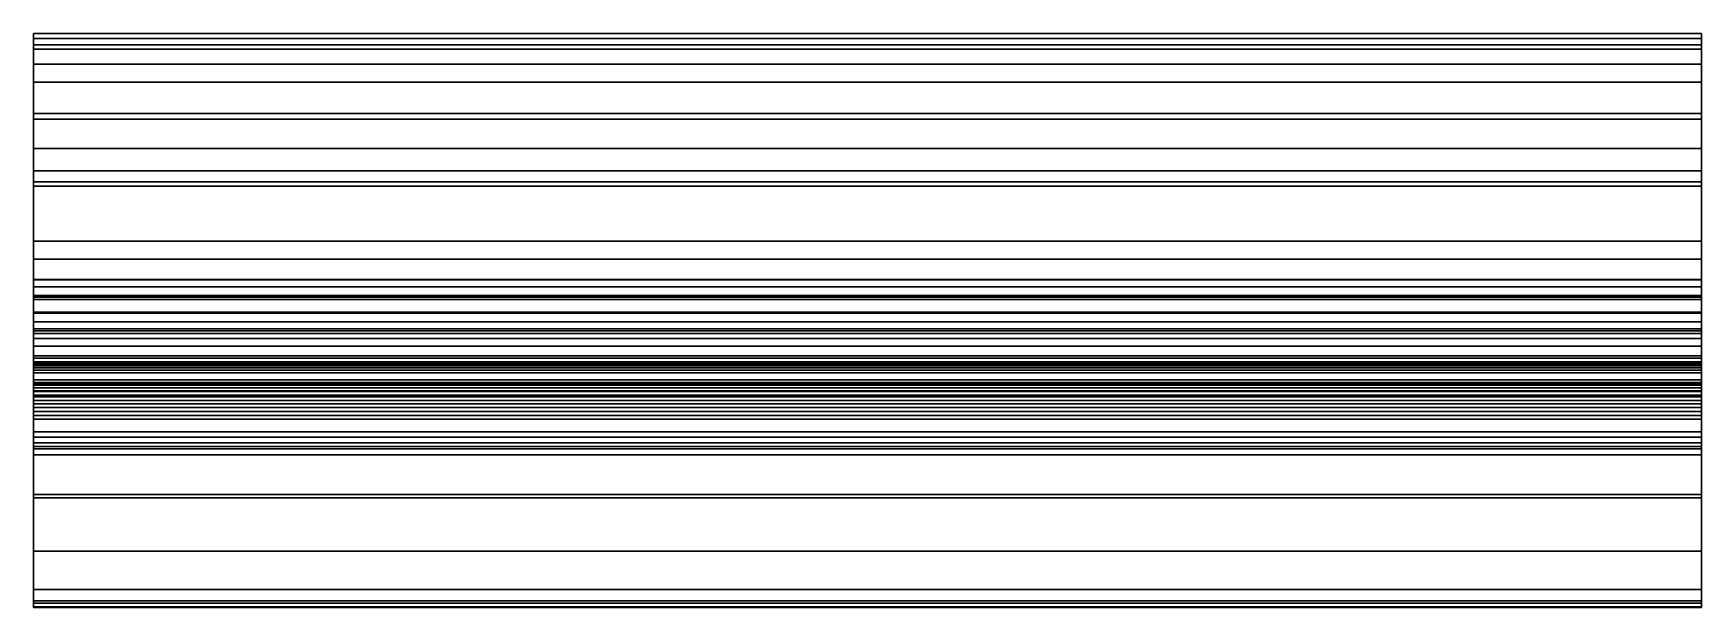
# Model space of a CAD drawing. Extents: x -26 to 26.1, y -17.9 to 0.
import ezdxf

# ---------------------------------------------------------------- set-up
doc = ezdxf.new("R2010")
doc.units = 0
doc.layers.add('METAL', color=5, linetype='CONTINUOUS')

msp = doc.modelspace()

# ---------------------------------------------------------------- meshes
at = {"layer": 'METAL'}
mesh = msp.add_polyface(dxfattribs=at)
corners = [(-26, -1.528, 6.733), (-26, -1.528, 6.733), (26.072, -1.528, 6.733), (26.072, -1.528, 6.733), (-26, -0.496, 6.36), (-26, -0.496, 6.36), (26.072, -0.496, 6.36), (26.072, -0.496, 6.36), (-26, -2.678, 6.872), (-26, -2.678, 6.872), (26.072, -2.678, 6.872), (26.072, -2.678, 6.872), (-26, -0.164, 5.984), (-26, -0.164, 5.984), (26.072, -0.164, 5.984), (26.072, -0.164, 5.984), (-26, -3.601, 6.612), (-26, -3.601, 6.612), (26.072, -3.601, 6.612), (26.072, -3.601, 6.612), (-26, 0, 5.46), (-26, 0, 5.46), (26.072, 0, 5.46), (26.072, 0, 5.46), (-26, -4.299, 5.954), (-26, -4.299, 5.954), (26.072, -4.299, 5.954), (26.072, -4.299, 5.954), (-26, -4.771, 4.896), (-26, -4.771, 4.896), (26.072, -4.771, 4.896), (26.072, -4.771, 4.896), (-26, -6.493, 0.368), (-26, -6.493, 0.368), (-26, -0.36, -1.275), (-26, -0.36, -1.275), (26.072, -6.493, 0.368), (26.072, -6.493, 0.368), (26.072, -0.36, -1.275), (26.072, -0.36, -1.275), (-26, -0.961, -6.542), (-26, -0.961, -6.542), (26.072, -7.702, -4.736), (26.072, -7.702, -4.736), (-26, -7.702, -4.736), (-26, -7.702, -4.736), (26.072, -0.961, -6.542), (26.072, -0.961, -6.542), (-26, -2.5, -11.557), (-26, -2.5, -11.557), (26.072, -8.705, -9.894), (26.072, -8.705, -9.894), (-26, -8.705, -9.894), (-26, -8.705, -9.894), (26.072, -2.5, -11.557), (26.072, -2.5, -11.557), (-26, -4.643, -16.41), (-26, -4.643, -16.41), (26.072, -9.527, -15.102), (26.072, -9.527, -15.102), (-26, -9.527, -15.102), (-26, -9.527, -15.102), (26.072, -4.643, -16.41), (26.072, -4.643, -16.41), (-26, -7.056, -22.589), (-26, -7.056, -22.589), (26.072, -10.259, -21.731), (26.072, -10.259, -21.731), (-26, -10.259, -21.731), (-26, -10.259, -21.731), (26.072, -7.056, -22.589), (26.072, -7.056, -22.589), (-26, -10.318, -22.236), (-26, -10.318, -22.236), (-26, -7.921, -22.879), (-26, -7.921, -22.879), (26.072, -10.318, -22.236), (26.072, -10.318, -22.236), (26.072, -7.921, -22.879), (26.072, -7.921, -22.879), (-26, -10.383, -22.717), (-26, -10.383, -22.717), (-26, -8.315, -23.271), (-26, -8.315, -23.271), (26.072, -10.383, -22.717), (26.072, -10.383, -22.717), (26.072, -8.315, -23.271), (26.072, -8.315, -23.271), (-26, -10.452, -23.174), (-26, -10.452, -23.174), (-26, -8.238, -23.767), (-26, -8.238, -23.767), (26.072, -10.452, -23.174), (26.072, -10.452, -23.174), (26.072, -8.238, -23.767), (26.072, -8.238, -23.767), (-26, -7.691, -24.366), (-26, -7.691, -24.366), (26.072, -10.526, -23.607), (26.072, -10.526, -23.607), (-26, -10.526, -23.607), (-26, -10.526, -23.607), (26.072, -7.691, -24.366), (26.072, -7.691, -24.366), (-26, -8.192, -25.945), (-26, -8.192, -25.945), (26.072, -10.824, -25.239), (26.072, -10.824, -25.239), (-26, -10.824, -25.239), (-26, -10.824, -25.239), (26.072, -8.192, -25.945), (26.072, -8.192, -25.945), (-26, -9.013, -26.194), (-26, -9.013, -26.194), (26.072, -10.906, -25.687), (26.072, -10.906, -25.687), (-26, -10.906, -25.687), (-26, -10.906, -25.687), (26.072, -9.013, -26.194), (26.072, -9.013, -26.194), (-26, -9.379, -26.57), (-26, -9.379, -26.57), (26.072, -10.991, -26.138), (26.072, -10.991, -26.138), (-26, -10.991, -26.138), (-26, -10.991, -26.138), (26.072, -9.379, -26.57), (26.072, -9.379, -26.57), (-26, -9.289, -27.072), (-26, -9.289, -27.072), (26.072, -11.076, -26.593), (26.072, -11.076, -26.593), (-26, -11.076, -26.593), (-26, -11.076, -26.593), (26.072, -9.289, -27.072), (26.072, -9.289, -27.072), (-26, -8.745, -27.699), (-26, -8.745, -27.699), (26.072, -11.164, -27.051), (26.072, -11.164, -27.051), (-26, -11.164, -27.051), (-26, -11.164, -27.051), (26.072, -8.745, -27.699), (26.072, -8.745, -27.699), (-26, -9.229, -29.252), (-26, -9.229, -29.252), (26.072, -11.472, -28.651), (26.072, -11.472, -28.651), (-26, -11.472, -28.651), (-26, -11.472, -28.651), (26.072, -9.229, -29.252), (26.072, -9.229, -29.252), (-26, -10.074, -29.583), (-26, -10.074, -29.583), (26.072, -11.575, -29.181), (26.072, -11.575, -29.181), (-26, -11.575, -29.181), (-26, -11.575, -29.181), (26.072, -10.074, -29.583), (26.072, -10.074, -29.583), (-26, -10.445, -29.999), (-26, -10.445, -29.999), (26.072, -11.687, -29.666), (26.072, -11.687, -29.666), (-26, -11.687, -29.666), (-26, -11.687, -29.666), (26.072, -10.445, -29.999), (26.072, -10.445, -29.999), (-26, -10.343, -30.499), (-26, -10.343, -30.499), (26.072, -11.807, -30.107), (26.072, -11.807, -30.107), (-26, -11.807, -30.107), (-26, -11.807, -30.107), (26.072, -10.343, -30.499), (26.072, -10.343, -30.499), (-26, -9.767, -31.084), (-26, -9.767, -31.084), (26.072, -11.935, -30.503), (26.072, -11.935, -30.503), (-26, -11.935, -30.503), (-26, -11.935, -30.503), (26.072, -9.767, -31.084), (26.072, -9.767, -31.084), (-26, -10.15, -32.57), (-26, -10.15, -32.57), (26.072, -12.449, -31.954), (26.072, -12.449, -31.954), (-26, -12.449, -31.954), (-26, -12.449, -31.954), (26.072, -10.15, -32.57), (26.072, -10.15, -32.57), (-26, -10.954, -32.854), (-26, -10.954, -32.854), (26.072, -12.616, -32.409), (26.072, -12.616, -32.409), (-26, -12.616, -32.409), (-26, -12.616, -32.409), (26.072, -10.954, -32.854), (26.072, -10.954, -32.854), (-26, -11.298, -33.254), (-26, -11.298, -33.254), (26.072, -12.791, -32.854), (26.072, -12.791, -32.854), (-26, -12.791, -32.854), (-26, -12.791, -32.854), (26.072, -11.298, -33.254), (26.072, -11.298, -33.254), (-26, -11.183, -33.769), (-26, -11.183, -33.769), (26.072, -12.974, -33.289), (26.072, -12.974, -33.289), (-26, -12.974, -33.289), (-26, -12.974, -33.289), (26.072, -11.183, -33.769), (26.072, -11.183, -33.769), (-26, -10.609, -34.399), (-26, -10.609, -34.399), (26.072, -13.165, -33.714), (26.072, -13.165, -33.714), (-26, -13.165, -33.714), (-26, -13.165, -33.714), (26.072, -10.609, -34.399), (26.072, -10.609, -34.399), (-26, -14.51, -36.608), (-26, -14.51, -36.608), (-26, -11.352, -37.454), (-26, -11.352, -37.454), (26.072, -14.51, -36.608), (26.072, -14.51, -36.608), (26.072, -11.352, -37.454), (26.072, -11.352, -37.454), (-26, -12.051, -39.419), (-26, -12.051, -39.419), (26.072, -12.051, -39.419), (26.072, -12.051, -39.419), (-26, -12.903, -40.745), (-26, -12.903, -40.745), (26.072, -12.903, -40.745), (26.072, -12.903, -40.745), (-26, -14.405, -42.093), (-26, -14.405, -42.093), (26.072, -14.405, -42.093), (26.072, -14.405, -42.093), (-26, -17.797, -42.192), (-26, -17.797, -42.192), (26.072, -17.797, -42.192), (26.072, -17.797, -42.192), (-26, -16.174, -42.819), (-26, -16.174, -42.819), (26.072, -16.174, -42.819), (26.072, -16.174, -42.819), (-26, -17.939, -42.525), (-26, -17.939, -42.525), (26.072, -17.939, -42.525), (26.072, -17.939, -42.525), (-26, -17.916, -42.771), (-26, -17.916, -42.771), (26.072, -17.916, -42.771), (26.072, -17.916, -42.771), (-26, -17.372, -43), (-26, -17.372, -43), (26.072, -17.372, -43), (26.072, -17.372, -43), (-26, -17.726, -42.929), (-26, -17.726, -42.929), (26.072, -17.726, -42.929), (26.072, -17.726, -42.929)]
mesh.append_faces([[corners[k] for k in face] for face in [(40, 46, 55, 49), (235, 233, 227, 231), (43, 45, 53, 51), (244, 246, 228, 224), (47, 42, 50, 54), (229, 234, 230, 230), (226, 232, 225, 225), (52, 44, 41, 48), (20, 22, 38, 34), (34, 38, 46, 40), (63, 57, 49, 55), (30, 28, 33, 37), (37, 33, 45, 43), (61, 59, 51, 53), (23, 31, 36, 39), (39, 36, 42, 47), (58, 62, 54, 50), (32, 29, 21, 35), (44, 32, 35, 41), (48, 56, 60, 52), (237, 233, 235, 239), (241, 237, 239, 243), (249, 241, 243, 251), (251, 263, 261, 249), (255, 246, 244, 253), (259, 255, 253, 257), (267, 259, 257, 265), (263, 267, 265, 261), (10, 2, 0, 8), (18, 10, 8, 16), (26, 18, 16, 24), (30, 26, 24, 28), (12, 4, 7, 14), (20, 12, 14, 22), (231, 227, 216, 222), (224, 228, 218, 220), (219, 229, 230, 223), (226, 225, 221, 217), (191, 185, 176, 182), (188, 186, 178, 180), (179, 187, 190, 183), (184, 189, 181, 177), (136, 142, 151, 145), (139, 141, 149, 147), (143, 138, 146, 150), (137, 144, 148, 140), (96, 102, 111, 105), (99, 101, 109, 107), (103, 98, 106, 110), (97, 104, 108, 100), (57, 63, 71, 65), (59, 61, 69, 67), (62, 58, 66, 70), (68, 60, 56, 64), (94, 102, 96, 90), (153, 145, 151, 159), (89, 101, 99, 93), (155, 147, 149, 157), (92, 98, 103, 95), (158, 150, 146, 154), (156, 148, 144, 152), (91, 97, 100, 88), (193, 185, 191, 199), (194, 186, 188, 196), (198, 190, 187, 195), (197, 189, 184, 192), (134, 142, 136, 128), (133, 141, 139, 131), (130, 138, 143, 135), (116, 108, 104, 112), (87, 94, 90, 83), (79, 87, 83, 75), (71, 79, 75, 65), (161, 153, 159, 167), (168, 161, 167, 174), (176, 168, 174, 182), (81, 89, 93, 85), (73, 81, 85, 77), (69, 73, 77, 67), (163, 155, 157, 165), (170, 163, 165, 172), (178, 170, 172, 180), (84, 92, 95, 86), (76, 84, 86, 78), (66, 76, 78, 70), (166, 158, 154, 162), (175, 166, 162, 171), (183, 175, 171, 179), (164, 156, 152, 160), (173, 164, 160, 169), (181, 173, 169, 177), (82, 91, 88, 80), (74, 82, 80, 72), (64, 74, 72, 68), (200, 193, 199, 206), (208, 200, 206, 214), (216, 208, 214, 222), (202, 194, 196, 204), (210, 202, 204, 212), (218, 210, 212, 220), (207, 198, 195, 203), (215, 207, 203, 211), (223, 215, 211, 219), (205, 197, 192, 201), (213, 205, 201, 209), (221, 213, 209, 217), (127, 134, 128, 121), (119, 127, 121, 113), (111, 119, 113, 105), (125, 133, 131, 123), (117, 125, 123, 115), (109, 117, 115, 107), (122, 130, 135, 126), (114, 122, 126, 118), (106, 114, 118, 110), (124, 116, 112, 120), (132, 124, 120, 129), (140, 132, 129, 137), (254, 258, 266, 266), (264, 256, 252, 252), (254, 266, 262, 247), (264, 252, 245, 260), (247, 262, 250, 229), (248, 260, 245, 225), (229, 250, 242, 242), (240, 248, 225, 225), (229, 242, 238, 238), (236, 240, 225, 225), (229, 238, 234, 234), (232, 236, 225, 225), (15, 27, 31, 23), (25, 13, 21, 29), (15, 6, 19, 27), (17, 5, 13, 25), (2, 7, 4, 0), (9, 1, 5, 17), (3, 11, 19, 6)]])

doc.saveas('drawing.dxf')
